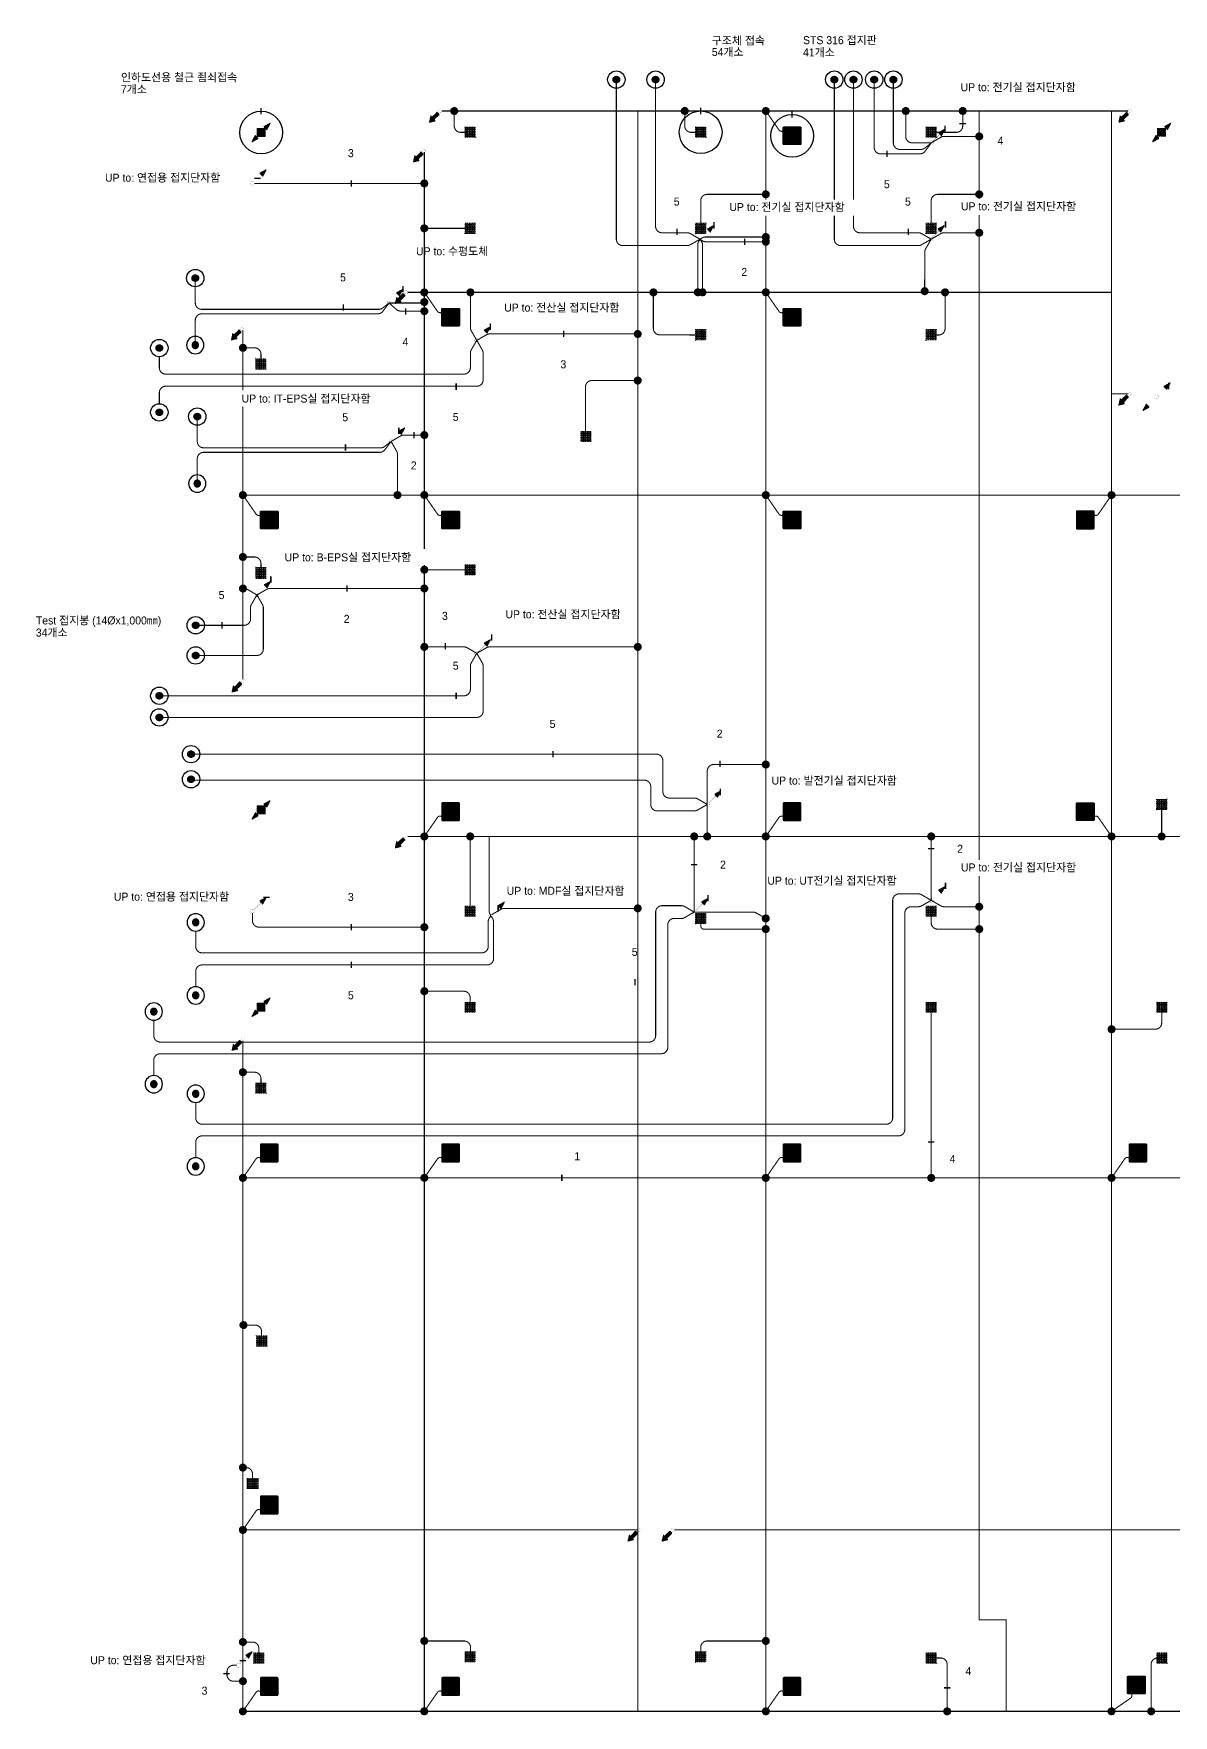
# Model space of a CAD drawing. Header units: millimetres. Extents: x 81900 to 502050, y -708375 to 1238700.
# Drawn here: x 81900 to 135300, y -460185 to -381370 of the extents above; entities that cross this region are included whole.
import ezdxf
from ezdxf.enums import TextEntityAlignment as Align

# ---------------------------------------------------------------- set-up
doc = ezdxf.new("R2010")
doc.units = ezdxf.units.MM
doc.header["$LTSCALE"] = 150
doc.set_wipeout_variables(frame=1)
for name, pattern in [('AM_ISO09W050', [22.5, 12, -1.5, 3, -1.5, 3, -1.5]), ('C2', [18.5, 13.5, -2, 1, -2]), ('HID', [2.3, 1.5, -0.8])]:
    doc.linetypes.add(name, pattern=pattern)
doc.layers.get('0').update_dxf_attribs({"lineweight": 0})
for name, color, linetype in [('------99 Grounding and Lightning', 3, 'Continuous'), ('------99 Grounding_Mesh', 6, 'Continuous'), ('-----09 E-WIRE-GV', 2, 'Continuous'), ('-----20 General Symbol', 3, 'Continuous'), ('-----29 Indicator', 1, 'Continuous'), ('-----30 Text', 2, 'Continuous')]:
    doc.layers.add(name, color=color, linetype=linetype)
doc.styles.add('ELEC', font='')
doc.styles.get('ELEC').set_extended_font_data('Dotum')
pattern_1 = [(180, (845852.563, 610254.6404), (-1e-14, -6.25), [])]

# ---------------------------------------------------------------- blocks, each defined once
blk = doc.blocks.new('구조체접속')
h = blk.add_hatch()
h.set_pattern_fill('ANGLE', color=1, scale=200)
h.set_pattern_definition([(0, (0, 0), (0, 55), [40, -15]), (90, (0, 0), (-55, 3e-15), [40, -15])])
h.paths.add_polyline_path([(168, 168), (-168, 168), (-168, -168), (168, -168)])
at = {"color": 1}
for p, q in [((166, 168), (168, 166)), ((-168, -166), (-166, -168))]:
    blk.add_line(p, q, dxfattribs=at)
at = {"color": 1, "const_width": 2}
blk.add_lwpolyline([(168, 168), (-168, 168), (-168, -168), (168, -168)], close=True, dxfattribs=at)
blk = doc.blocks.new('접속점 (본딩)')
h = blk.add_hatch(color=256)
h.dxf.hatch_style = 1
h.paths.add_polyline_path([(125, 0, 1), (-125, 0, 1)])
at = {"const_width": 2}
for points in [[(125, 0, 1), (-125, 0)], [(125, 0, -1), (-125, 0)]]:
    blk.add_lwpolyline(points, format="xyb", dxfattribs=at)
blk = doc.blocks.new('접지봉')
at = {"linetype": 'HID', "ltscale": 200}
h = blk.add_hatch(color=256, dxfattribs=at)
h.dxf.hatch_style = 1
edge = h.paths.add_edge_path()
edge.add_arc((0, 0), 102, 0, 360)
blk.add_circle((0, 0), 271)
blk.add_circle((0, 0), 102, dxfattribs=at)
blk = doc.blocks.new('STS 316 접지판')
blk.add_wipeout([(-254, -276), (-270, -270), (-276, -254), (-276, 254), (-270, 270), (-254, 276), (254, 276), (270, 270), (276, 254), (276, -254), (270, -270), (254, -276)])
h = blk.add_hatch(color=256)
h.dxf.hatch_style = 1
h.set_gradient(color1=(132, 132, 132), color2=(214, 214, 214), tint=1, name='SPHERICAL')
edge = h.paths.add_edge_path()
edge.add_line((-254, 276), (254, 276))
edge.add_arc((254, 254), 22.1, 0, 90, ccw=False)
edge.add_line((276, 254), (276, -254))
edge.add_arc((254, -254), 22.1, 270, 360, ccw=False)
edge.add_line((254, -276), (-254, -276))
edge.add_arc((-254, -254), 22.1, 180, 270, ccw=False)
edge.add_line((-276, -254), (-276, 254))
edge.add_arc((-254, 254), 22.1, 90, 180, ccw=False)
h.paths.add_polyline_path([(-169, 221), (169, 221, -0.668179), (173, 212), (-165, 212, -1.496606)], flags=16)
h.paths.add_polyline_path([(221, 169), (221, -169, -0.668179), (212, -173), (212, 165, -1.496606)], flags=16)
h.paths.add_polyline_path([(-173, -212), (165, -212, -1.496606), (169, -221), (-169, -221, -0.668179)], flags=16)
h.paths.add_polyline_path([(-221, 169, 0.022626), (-52, 0, 1.473564), (-43, 4, 0.045564)], flags=16)
h = blk.add_hatch(color=256)
h.set_gradient(color1=(255, 255, 255), tint=1, name='SPHERICAL')
edge = h.paths.add_edge_path()
edge.add_arc((-232, 232), 22.1, 0, 360)
edge = h.paths.add_edge_path()
edge.add_arc((-78, 249), 16.6, 0, 360)
edge = h.paths.add_edge_path()
edge.add_arc((78, 249), 16.6, 0, 360)
edge = h.paths.add_edge_path()
edge.add_arc((232, 232), 22.1, 0, 360)
edge = h.paths.add_edge_path()
edge.add_arc((249, -77), 16.6, 0, 360)
edge = h.paths.add_edge_path()
edge.add_arc((249, 77), 16.6, 0, 360)
edge = h.paths.add_edge_path()
edge.add_arc((-78, -249), 16.6, 0, 360)
edge = h.paths.add_edge_path()
edge.add_arc((78, -249), 16.6, 0, 360)
edge = h.paths.add_edge_path()
edge.add_arc((232, -232), 22.1, 0, 360)
edge = h.paths.add_edge_path()
edge.add_arc((-232, -232), 22.1, 0, 360)
edge = h.paths.add_edge_path()
edge.add_arc((-249, -77), 16.6, 0, 360)
edge = h.paths.add_edge_path()
edge.add_arc((-249, 77), 16.6, 0, 360)
edge = h.paths.add_edge_path()
edge.add_arc((0, 0), 22.1, 0, 360)
h = blk.add_hatch(color=256)
h.set_gradient(color1=(255, 255, 255), tint=1, name='SPHERICAL')
edge = h.paths.add_edge_path()
edge.add_arc((-249, -77), 16.6, 0, 360)
edge = h.paths.add_edge_path()
edge.add_arc((-249, 77), 16.6, 0, 360)
edge = h.paths.add_edge_path()
edge.add_arc((-232, 232), 22.1, 0, 360)
edge = h.paths.add_edge_path()
edge.add_arc((-78, 249), 16.6, 0, 360)
edge = h.paths.add_edge_path()
edge.add_arc((78, 249), 16.6, 0, 360)
edge = h.paths.add_edge_path()
edge.add_arc((0, 0), 22.1, 0, 360)
edge = h.paths.add_edge_path()
edge.add_arc((232, 232), 22.1, 0, 360)
h = blk.add_hatch(color=256)
h.set_gradient(color1=(132, 132, 132), one_color=1, tint=1, name='SPHERICAL')
edge = h.paths.add_edge_path()
edge.add_arc((0, 0), 22.1, 0, 360)
for points in [[(-254, 276), (254, 276, -0.414214), (276, 254), (276, -254, -0.414214), (254, -276), (-254, -276, -0.414214), (-276, -254), (-276, 254, -0.414214), (-254, 276, 0.033225)], [(-221, -169), (-221, 169, -0.668179), (-212, 173), (-43, 4, -0.414214), (-43, -4), (-212, -173, -0.668179), (-221, -169, -0.016281)], [(-169, 221), (169, 221, -0.668179), (173, 212), (4, 43, -0.414214), (-4, 43), (-173, 212, -0.668179), (-169, 221, -0.016281)], [(221, -169), (221, 169, 0.668179), (212, 173), (43, 4, 0.414214), (43, -4), (212, -173, 0.668179), (221, -169, 0.016281)], [(-169, -221), (169, -221, 0.668179), (173, -212), (4, -43, 0.414214), (-4, -43), (-173, -212, 0.668179), (-169, -221, 0.016281)]]:
    blk.add_lwpolyline(points, format="xyb")
for centre, radius in [((-249, 77), 16.6), ((-232, 232), 22.1), ((-78, 249), 16.6), ((0, 0), 22.1), ((78, 249), 16.6), ((232, 232), 22.1), ((249, 77), 16.6), ((-249, -77), 16.6), ((-232, -232), 22.1), ((-78, -249), 16.6), ((78, -249), 16.6), ((232, -232), 22.1), ((249, -77), 16.6)]:
    blk.add_circle(centre, radius)
blk = doc.blocks.new('A$Ccb354d3c')
at = {"layer": '------99 Grounding_Mesh', "xscale": 1.5, "yscale": 1.5, "zscale": 1.5}
for name, p in [('접속점 (본딩)', (0, 0)), ('STS 316 접지판', (1232, -1164))]:
    blk.add_blockref(name, p, dxfattribs=at)
at = {"layer": '------99 Grounding_Mesh', "linetype": 'AM_ISO09W050', "ltscale": 0.12, "const_width": 50}
blk.add_lwpolyline([(619, -893), (0, 0)], dxfattribs=at)
blk.add_lwpolyline([(619, -893, 0.714131), (884, -816)], format="xyb", dxfattribs=at)
blk = doc.blocks.new('입상입하1')
h = blk.add_hatch()
h.set_pattern_fill('ANSI31', color=256, scale=50, angle=135)
h.set_pattern_definition([(180, (845993.8846, 610394.13), (-1e-14, -6.25), [])])
h.paths.add_polyline_path([(432, 432), (321, 228), (229, 321)])
at = {"const_width": 3.93}
blk.add_lwpolyline([(0, 61, -1), (0, -61, -1), (0, 61)], format="xyb", dxfattribs=at)
for points in [[(43, 43), (275, 275)], [(434, 433), (322, 227), (229, 321), (434, 433)]]:
    blk.add_lwpolyline(points, dxfattribs=at)
blk = doc.blocks.new("'인하도선용 수직철근 또는 철골")
h = blk.add_hatch()
h.set_pattern_fill('ANSI31', color=256, scale=50, angle=135)
h.set_pattern_definition(pattern_1)
h.paths.add_polyline_path([(291, 293), (180, 89), (88, 181)])
h = blk.add_hatch()
h.set_pattern_fill('ANSI31', color=256, scale=50, angle=135)
h.set_pattern_definition(pattern_1)
h.paths.add_polyline_path([(-291, -293), (-180, -89), (-88, -181)])
at = {"const_width": 3.93}
for points in [[(293, 293), (181, 88), (88, 181), (293, 293)], [(-293, -293), (-181, -88), (-88, -181), (-293, -293)]]:
    blk.add_lwpolyline(points, dxfattribs=at)
at = {"xscale": 0.8, "yscale": 0.8, "zscale": 0.8}
blk.add_blockref('구조체접속', (0, 0), dxfattribs=at)
blk = doc.blocks.new('입상입하2')
h = blk.add_hatch()
h.set_pattern_fill('ANSI31', color=256, scale=100, angle=135)
h.set_pattern_definition([(180, (0, 0), (-2e-14, -12.5), [])])
h.paths.add_polyline_path([(326, 242), (377, 192), (433, 433), (192, 377), (242, 326), (39, 124), (124, 39)])
at = {"const_width": 3.93}
blk.add_lwpolyline([(0, 61, -1), (0, -61, -1), (0, 61)], format="xyb", dxfattribs=at)
blk.add_lwpolyline([(377, 192), (326, 242), (124, 39), (39, 124), (242, 326), (192, 377), (433, 433)], close=True, dxfattribs=at)

msp = doc.modelspace()

# ---------------------------------------------------------------- linework, layer by layer
at = {"layer": '------99 Grounding_Mesh', "linetype": 'AM_ISO09W050', "const_width": 50, "elevation": 0}
for points in [[(101027, -384995), (133180, -384995)], [(132404, -459995), (132404, -384995)], [(91704, -395269), (91704, -411621)], [(132404, -398245), (133180, -398245)], [(132404, -398245), (133180, -398245)], [(91704, -402995), (179004, -402995)], [(99428, -418995), (179004, -418995)], [(91704, -428569), (91704, -459995)], [(91704, -434995), (179003, -434995)], [(91704, -451495), (110180, -451495)], [(111927, -451495), (179003, -451495)], [(91704, -459995), (155880, -459995)]]:
    msp.add_lwpolyline(points, dxfattribs=at)
at = {"layer": '-----09 E-WIRE-GV', "color": 2, "linetype": 'C2', "ltscale": 0.3, "const_width": 50, "elevation": 0}
for points in [[(113121, -391003), (112671, -391263, -0.131652), (112521, -391303), (109501, -391303, -0.414214), (109201, -391003), (109201, -383524)], [(113121, -391003), (112671, -390743, 0.131652), (112521, -390703), (111340, -390703, -0.414214), (111040, -390403), (111040, -383524)], [(121282, -383524), (121282, -386707, 0.414214), (121582, -387007), (123423, -387007, 0.236323), (123664, -386887), (123954, -386499)], [(113462, -417495), (113012, -417235, 0.131652), (112862, -417195), (111681, -417195, -0.414214), (111381, -416895), (111381, -415438, 0.414214), (111081, -415138), (89274, -415138)], [(113462, -417495), (113012, -417755, -0.131652), (112862, -417795), (111114, -417795, -0.414214), (110814, -417495), (110814, -416657, 0.414214), (110514, -416357), (89274, -416357)]]:
    msp.add_lwpolyline(points, format="xyb", dxfattribs=at)
at = {"layer": '-----09 E-WIRE-GV', "color": 2, "linetype": 'C2', "ltscale": 0.3, "const_width": 50}
for points in [[(123954, -391003), (123504, -391263, -0.131652), (123354, -391303), (119714, -391303, -0.414214), (119414, -391003), (119414, -383524)], [(123954, -391003), (123504, -390743, 0.131652), (123354, -390703), (120612, -390703, -0.414214), (120312, -390403), (120312, -383524)], [(123954, -386499), (123655, -386733, -0.167284), (123470, -386796), (122480, -386796, -0.414214), (122180, -386496), (122180, -383524)], [(89474, -392828), (89474, -393992, 0.414214), (89774, -394292), (98070, -394292, 0.167284), (98255, -394228), (98554, -393995)], [(89474, -395967), (89474, -394803, -0.414214), (89774, -394503), (98023, -394503, 0.236323), (98264, -394382), (98554, -393995)], [(102662, -395745), (102402, -396195, 0.131652), (102362, -396345), (102362, -397028, -0.414214), (102062, -397328), (88089, -397328, -0.414214), (87789, -397028), (87789, -396510)], [(102662, -395745), (102921, -396195, -0.131652), (102962, -396345), (102962, -397595, -0.414214), (102662, -397895), (88089, -397895, 0.414214), (87789, -398195), (87789, -398713)], [(89566, -399317), (89566, -400481, 0.414214), (89866, -400781), (98162, -400781, 0.167284), (98347, -400718), (98646, -400484)], [(89566, -402456), (89566, -401292, -0.414214), (89866, -400992), (98115, -400992, 0.236323), (98356, -400872), (98646, -400484)], [(92362, -407675), (92102, -408125, 0.131652), (92062, -408275), (92062, -408799, -0.414214), (91762, -409099), (89493, -409099)], [(92362, -407675), (92621, -408125, -0.131652), (92662, -408275), (92662, -410213, -0.414214), (92362, -410513), (89493, -410513)], [(102662, -410411), (102402, -410861, 0.131652), (102362, -411011), (102362, -412102, -0.414214), (102062, -412402), (87789, -412402)], [(102662, -410411), (102921, -410861, -0.131652), (102962, -411011), (102962, -413117, -0.414214), (102662, -413417), (87789, -413417)], [(89493, -423428), (89493, -424149, 0.414214), (89793, -424449), (102898, -424449, 0.414214), (103198, -424149), (103198, -422983, -0.143707), (103246, -422821), (103314, -422715)], [(89493, -426036), (89493, -425316, -0.414214), (89793, -425016), (103150, -425016, 0.414214), (103450, -424716), (103450, -422996, 0.163907), (103389, -422815), (103314, -422715)]]:
    msp.add_lwpolyline(points, format="xyb", dxfattribs=at)
at = {"layer": '-----09 E-WIRE-GV', "color": 4, "linetype": 'C2', "ltscale": 0.1, "const_width": 50, "elevation": 0}
for points in [[(102100, -385996), (101906, -385996, -0.414214), (101606, -385696), (101606, -384995)], [(112900, -385996), (112706, -385996, -0.414214), (112406, -385696), (112406, -384995)], [(124201, -385996), (125130, -385996, 0.414214), (125430, -385696), (125430, -384995)], [(112902, -395493), (111236, -395488, -0.413381), (110936, -395188), (110936, -393495)], [(124604, -393495), (124604, -395193, -0.414214), (124304, -395493), (124201, -395493)], [(92551, -396590), (92551, -396395, 0.414214), (92251, -396095), (91704, -396095)], [(107754, -399997), (107754, -397928, -0.414214), (108054, -397628), (110204, -397628)], [(92551, -406393), (92551, -406198, 0.414214), (92251, -405898), (91704, -405898)], [(116204, -423338), (113304, -423338, -0.414214), (113154, -423188), (113154, -423091)], [(126204, -423338), (124254, -423338, -0.414214), (123954, -423038), (123954, -422747)], [(134754, -426992), (134754, -427729, -0.414214), (134454, -428029), (132404, -428029)], [(92551, -430540), (92551, -430345, 0.414214), (92251, -430045), (91704, -430045)], [(92577, -442388), (92577, -442193, 0.414214), (92277, -441893), (91729, -441893)], [(134754, -457495), (134559, -457495, 0.414214), (134259, -457795), (134259, -459995)]]:
    msp.add_lwpolyline(points, format="xyb", dxfattribs=at)
at = {"layer": '-----09 E-WIRE-GV', "color": 1, "linetype": 'C2', "ltscale": 0.3, "const_width": 50}
for points in [[(123954, -386487), (123059, -386487, -0.414214), (122759, -386187), (122759, -384995)], [(123954, -386487), (124404, -386227, -0.131652), (124554, -386187), (126204, -386187)], [(123954, -391003), (124404, -390743, -0.131652), (124554, -390703), (126204, -390703)], [(123954, -391003), (123694, -391453, 0.131652), (123654, -391603), (123647, -393441)], [(98646, -400484), (99096, -400225, -0.131652), (99246, -400184), (100204, -400184)], [(98646, -400484), (98905, -400934, -0.131652), (98946, -401084), (98946, -402995)], [(92362, -407675), (91912, -407415, 0.131652), (91762, -407375), (91704, -407375)], [(92362, -407675), (92812, -407415, -0.131652), (92962, -407375), (100204, -407375)], [(123954, -421987), (124404, -422247, 0.131652), (124554, -422287), (126204, -422287)]]:
    msp.add_lwpolyline(points, format="xyb", dxfattribs=at)
at = {"layer": '-----09 E-WIRE-GV', "color": 3, "linetype": 'C2', "ltscale": 0.3, "const_width": 50, "elevation": 0}
msp.add_lwpolyline([(92246, -388388), (100204, -388388)], dxfattribs=at)
at = {"layer": '-----09 E-WIRE-GV', "color": 4, "linetype": 'C2', "ltscale": 0.1, "const_width": 50, "elevation": 0}
for points in [[(102106, -390495), (100204, -390495)], [(134752, -417747), (134752, -418995)], [(102354, -418995), (102354, -422243)], [(123954, -427244), (123954, -434995)]]:
    msp.add_lwpolyline(points, dxfattribs=at)
at = {"layer": '-----09 E-WIRE-GV', "color": 1, "linetype": 'C2', "ltscale": 0.3, "const_width": 50, "elevation": 0}
for points in [[(113121, -391003), (113228, -390941, -0.132794), (113379, -390900), (116204, -390900)], [(113121, -391003), (113059, -391110, 0.132794), (113018, -391261), (113018, -393495)], [(113121, -391003), (113189, -391104, -0.149182), (113240, -391271), (113240, -393495)], [(113121, -391003), (113222, -391071, 0.149182), (113390, -391122), (116204, -391122)], [(113462, -417495), (113462, -415923, -0.414214), (113762, -415623), (116204, -415623)], [(116204, -422838), (115754, -422578, 0.131652), (115604, -422538), (112849, -422538)]]:
    msp.add_lwpolyline(points, format="xyb", dxfattribs=at)
at = {"layer": '-----09 E-WIRE-GV', "color": 4, "linetype": 'C2', "ltscale": 0.3, "const_width": 50}
msp.add_lwpolyline([(98554, -393995), (98903, -394301, 0.181566), (99101, -394375), (100204, -394375)], format="xyb", dxfattribs=at)
msp.add_lwpolyline([(98554, -393995), (100204, -393995)], dxfattribs=at)
at = {"layer": '-----09 E-WIRE-GV', "color": 3, "linetype": 'C2', "ltscale": 0.3, "const_width": 50}
for points in [[(102662, -395745), (102402, -395295, -0.131652), (102362, -395145), (102362, -393495)], [(102662, -395745), (103112, -395485, -0.131652), (103262, -395445), (110204, -395445)], [(102662, -410411), (102212, -410151, 0.131652), (102062, -410111), (100204, -410111)], [(102662, -410411), (103112, -410151, -0.131652), (103262, -410111), (110204, -410111)], [(103314, -422715), (103264, -422588, -0.093464), (103243, -422478), (103243, -418995)], [(103351, -422665), (103801, -422405, -0.131652), (103951, -422365), (110204, -422365)], [(91402, -457837), (91259, -457837, 0.414214), (90959, -458137), (90959, -458283, 0.414214), (91259, -458583), (91704, -458583)]]:
    msp.add_lwpolyline(points, format="xyb", dxfattribs=at)
at = {"layer": '-----09 E-WIRE-GV', "color": 1, "linetype": 'C2', "ltscale": 0.3, "const_width": 50, "elevation": 0}
for points in [[(113462, -417495), (113462, -418995)], [(112849, -422538), (112849, -418995)], [(123954, -421987), (123954, -418995)]]:
    msp.add_lwpolyline(points, dxfattribs=at)
at = {"layer": '-----09 E-WIRE-GV', "color": 4, "linetype": 'C2', "ltscale": 0.1, "const_width": 50}
for points in [[(102354, -426743), (102354, -426548, 0.414214), (102054, -426248), (100204, -426248)], [(92154, -449068), (92154, -448873, 0.414214), (91854, -448573), (91704, -448573)], [(92454, -457243), (92454, -457048, 0.414214), (92154, -456748), (91704, -456748)], [(102370, -457193), (102370, -456998, 0.414214), (102070, -456698), (100204, -456698)], [(113154, -457193), (113154, -456998, -0.414214), (113454, -456698), (116204, -456698)], [(124206, -457495), (124400, -457495, -0.414214), (124700, -457795), (124700, -459995)]]:
    msp.add_lwpolyline(points, format="xyb", dxfattribs=at)
at = {"layer": '-----29 Indicator', "elevation": 0}
for points in [[(91379, -388150, 0, 0, 0), (92242, -388150, 64.2, 64.2, 0), (92542, -388150, 0, 0, 0)], [(114436, -389524, 0, 0, 0), (113772, -389524, 0, 0, 0), (113772, -390203, 64.2, 64.2, 0), (113772, -390504, 0, 0, 0)], [(99335, -395403, 0, 0, 0), (99335, -394540, 64.2, 64.2, 0), (99335, -394239, 0, 0, 0)], [(137240, -397057, 0, 0, 0), (135079, -397057, 0, 0, 0), (135079, -397735, 64.2, 64.2, 0), (135079, -398036, 0, 0, 0)], [(93502, -405905, 0, 0, 0), (93013, -405905, 0, 0, 0), (93013, -406797, 64.2, 64.2, 0), (93013, -407098, 0, 0, 0)], [(103846, -408575, 0, 0, 0), (103357, -408575, 0, 0, 0), (103357, -409525, 64.2, 64.2, 0), (103357, -409825, 0, 0, 0)], [(116375, -416369, 0, 0, 0), (114077, -416369, 0, 0, 0), (114077, -416761, 64.2, 64.2, 0), (114077, -417061, 0, 0, 0)], [(103946, -421535, 0, 0, 0), (103665, -421535, 0, 0, 0), (103665, -422213, 64.2, 64.2, 0), (103665, -422514, 0, 0, 0)], [(91791, -421846, 0, 0, 0), (92654, -421846, 64.2, 64.2, 0), (92955, -421846, 0, 0, 0)], [(124967, -433701, 0, 0, 0), (124967, -433316, 0, 0, 0), (124104, -433316, 64.2, 64.2, 0), (123803, -433316, 0, 0, 0)], [(107031, -433982, 0, 0, 0), (106647, -433982, 0, 0, 0), (106647, -434845, 64.2, 64.2, 0), (106647, -435145, 0, 0, 0)]]:
    msp.add_lwpolyline(points, format="xyseb", dxfattribs=at)
at = {"layer": '-----29 Indicator'}
for points in [[(125287, -389490, 0, 0, 0), (124623, -389490, 0, 0, 0), (124623, -390169, 64.2, 64.2, 0), (124623, -390469, 0, 0, 0)], [(98521, -398466, 0, 0, 0), (99010, -398466, 0, 0, 0), (99010, -399835, 64.2, 64.2, 0), (99010, -400135, 0, 0, 0)], [(99725, -401198, 0, 0, 0), (99725, -400335, 64.2, 64.2, 0), (99725, -400034, 0, 0, 0)], [(96583, -408388, 0, 0, 0), (96583, -407525, 64.2, 64.2, 0), (96583, -407225, 0, 0, 0)], [(90690, -457627, 0, 0, 0), (91553, -457627, 64.2, 64.2, 0), (91854, -457627, 0, 0, 0)]]:
    msp.add_lwpolyline(points, format="xyseb", dxfattribs=at)
for centre in [(92557, -386001), (113152, -385995)]:
    msp.add_circle(centre, 1000, dxfattribs=at)

# ---------------------------------------------------------------- block references
at = {"layer": '------99 Grounding and Lightning', "yscale": 1.5, "zscale": 1.5}
for name, p, xscale in [('접지봉', (109201, -383524), 1.5), ('접지봉', (111040, -383524), 1.5), ('접지봉', (119414, -383524), 1.5), ('접지봉', (120312, -383524), 1.5), ('접지봉', (121282, -383524), 1.5), ('접지봉', (122180, -383524), 1.5), ('접속점 (본딩)', (122759, -384995), -1.5), ("'인하도선용 수직철근 또는 철골", (92554, -385998), 1.5), ('접속점 (본딩)', (126204, -386187), -1.5), ("'인하도선용 수직철근 또는 철골", (134754, -385995), 1.5), ('접속점 (본딩)', (100204, -390495), -1.5), ('접속점 (본딩)', (126204, -390703), -1.5), ('접지봉', (89474, -392828), 1.5), ('접속점 (본딩)', (110204, -395445), 1.5), ('접지봉', (89566, -399317), 1.5), ("'인하도선용 수직철근 또는 철골", (92557, -417742), 1.5), ('접속점 (본딩)', (113462, -418995), 1.5), ("'인하도선용 수직철근 또는 철골", (92551, -426992), 1.5), ('접속점 (본딩)', (132404, -428029), 1.5), ('접속점 (본딩)', (100204, -456698), -1.5), ('접속점 (본딩)', (116204, -456698), -1.5), ('구조체접속', (92454, -457495), 1.5), ('구조체접속', (102370, -457445), 1.5), ('구조체접속', (113154, -457445), 1.5)]:
    msp.add_blockref(name, p, dxfattribs=dict(at, xscale=xscale))
for name, p, xscale, rotation in [('접속점 (본딩)', (101606, -384995), -1.5, 180), ('접속점 (본딩)', (112406, -384995), -1.5, 180), ('접속점 (본딩)', (125430, -384995), 1.5, 180), ('구조체접속', (102354, -385995), 1.5, 269.9999999999999), ('구조체접속', (113154, -385995), 1.5, 269.9999999999999), ('구조체접속', (123954, -385995), 1.5, 269.9999999999999), ('접속점 (본딩)', (100204, -388388), -1.5, 270), ('구조체접속', (102358, -390495), 1.5, 180), ('구조체접속', (113154, -390495), 1.5, 180), ('접속점 (본딩)', (116204, -390900), -1.5, 90.00000000000007), ('구조체접속', (123954, -390495), 1.5, 180), ('접속점 (본딩)', (116204, -391122), -1.5, 90.00000000000007), ('접속점 (본딩)', (123647, -393441), 1.5, 89.99999999999993), ('접속점 (본딩)', (100204, -393948), 1.5, 89.99999999999999), ('접속점 (본딩)', (102362, -393495), 1.5, 89.99999999999999), ('접속점 (본딩)', (110936, -393495, 0), 1.5, 89.99999999999993), ('접속점 (본딩)', (113021, -393495, 0), 1.5, 89.99999999999993), ('접속점 (본딩)', (113240, -393495), 1.5, 89.99999999999993), ('접속점 (본딩)', (124604, -393495, 0), 1.5, 89.99999999999993), ('접속점 (본딩)', (100204, -394375), 1.5, 89.99999999999999), ('접지봉', (89474, -395967), -1.5, 180), ('구조체접속', (113154, -395493), 1.5, 180), ('구조체접속', (123954, -395493), 1.5, 180), ('접지봉', (87789, -396104), 1.5, 90.00000000000001), ('접속점 (본딩)', (91704, -396095), 1.5, 270), ('구조체접속', (92554, -396842), 1.5, 269.9999999999999), ('접속점 (본딩)', (110204, -397628), -1.5, 180), ('접지봉', (87789, -399119), 1.5, 90.00000000000001), ('접속점 (본딩)', (100204, -400184), 1.5, 179.9999999999999), ('구조체접속', (107755, -400245), 1.5, 180), ('접지봉', (89566, -402456), -1.5, 180), ('접속점 (본딩)', (98946, -402995, 0), 1.5, 89.99999999999993), ('접속점 (본딩)', (91704, -405898), 1.5, 270), ('구조체접속', (92554, -406645), 1.5, 269.9999999999999), ('구조체접속', (102354, -406495), 1.5, 180), ('접속점 (본딩)', (91704, -407375), -1.5, 180), ('접속점 (본딩)', (100204, -407375), 1.5, 179.9999999999999), ('접지봉', (89493, -409099), 1.5, 90), ('접지봉', (89493, -410513), 1.5, 90), ('접속점 (본딩)', (100204, -410111), 1.5, 179.9999999999999), ('접속점 (본딩)', (110204, -410111), -1.5, 180), ('접지봉', (87789, -412402), 1.5, 90), ('접지봉', (87789, -413417), 1.5, 90), ('접지봉', (89274, -415138), 1.5, 90.00000000000001), ('접지봉', (89274, -416314), 1.5, 90.00000000000001), ('접속점 (본딩)', (116204, -415623), 1.5, 89.99999999999997), ('구조체접속', (134752, -417495), 1.5, 180), ('접속점 (본딩)', (112849, -418995), 1.5, 179.9999999999999), ('접속점 (본딩)', (123954, -418995), 1.5, 179.9999999999999), ('접속점 (본딩)', (134752, -418995), -1.5, 90.00000000000007), ('구조체접속', (102354, -422495), 1.5, 180), ('접속점 (본딩)', (110204, -422365), -1.5, 180), ('구조체접속', (123954, -422495), 1.5, 180), ('접속점 (본딩)', (126204, -422287), 1.5, 179.9999999999999), ('접지봉', (89493, -423022), -1.5, 270), ('접속점 (본딩)', (100204, -423245), -1.5, 270), ('구조체접속', (113154, -422843), 1.5, 180), ('접속점 (본딩)', (116204, -422838), 1.5, 179.9999999999999), ('접속점 (본딩)', (116204, -423338), 1.5, 179.9999999999999), ('접속점 (본딩)', (126204, -423338), 1.5, 179.9999999999999), ('접지봉', (89493, -426442), -1.5, 270), ('접속점 (본딩)', (100204, -426248), 1.5, 270), ('접지봉', (87530, -427203), -1.5, 180), ('구조체접속', (102354, -426995), 1.5, 269.9999999999999), ('구조체접속', (123954, -426992), 1.5, 269.9999999999999), ('구조체접속', (134754, -426992), 1.5, 269.9999999999999), ('접지봉', (87530, -430604), -1.5, 180), ('접속점 (본딩)', (91704, -430045), 1.5, 270), ('접지봉', (89493, -431055), -1.5, 180), ('구조체접속', (92551, -430792), 1.5, 269.9999999999999), ('접지봉', (89493, -434455), -1.5, 180), ('접속점 (본딩)', (123954, -434995), -1.5, 90), ('접속점 (본딩)', (91729, -441893), 1.5, 270), ('구조체접속', (92577, -442640), 1.5, 269.9999999999999), ('접속점 (본딩)', (91704, -448573), 1.5, 270), ('구조체접속', (92154, -449320), 1.5, 269.9999999999999), ('접속점 (본딩)', (91704, -456748), 1.5, 270), ('구조체접속', (123954, -457495), 1.5, 269.9999999999999), ('구조체접속', (134754, -457495), 1.5, 269.9999999999999), ('접속점 (본딩)', (91704, -458583), 1.5, 270), ('접속점 (본딩)', (124700, -459995), -1.5, 270), ('접속점 (본딩)', (134259, -459995, 0), -1.5, 270)]:
    msp.add_blockref(name, p, dxfattribs=dict(at, xscale=xscale, rotation=rotation))
at = {"layer": '-----20 General Symbol', "rotation": 180}
for name, p, xscale, yscale, zscale in [('입상입하2', (100954, -384995, 0), 1.2, 1.2, 1.2), ('입상입하2', (133254, -384995), 1.2, 1.2, 1.2), ('입상입하2', (100204, -386855), 1.2, 1.2, 1.2), ('입상입하2', (99354, -393495, 0), 1.2, 1.2, 1.2), ('입상입하2', (91676, -395195), 1.2, 1.2, 1.2), ('입상입하2', (133254, -398245), 1.2, 1.2, 1.2), ('입상입하1', (134512, -398381), 1.5, 1.5, 1.5), ('입상입하2', (91704, -411695), 1.2, 1.2, 1.2), ('입상입하2', (99354, -418995, 0), 1.2, 1.2, 1.2), ('입상입하2', (91704, -428495), 1.2, 1.2, 1.2), ('입상입하2', (110254, -451495), 1.2, 1.2, 1.2), ('입상입하2', (111854, -451495), 1.2, 1.2, 1.2)]:
    msp.add_blockref(name, p, dxfattribs=dict(at, xscale=xscale, yscale=yscale, zscale=zscale))
at = {"layer": '-----20 General Symbol', "xscale": 1.5, "yscale": 1.5, "zscale": 1.5}
for p in [(123954, -386487), (92154, -388388), (113121, -391003), (123921, -391003), (98554, -393995), (102662, -395745), (134512, -398381), (98646, -400484), (92362, -407675), (102662, -410411), (113462, -417495), (123954, -421987), (92154, -422495), (112849, -422538), (91494, -457837)]:
    msp.add_blockref('입상입하1', p, dxfattribs=at)

# ---------------------------------------------------------------- wipeouts: each hides what was drawn before it
msp.add_wipeout([(113613, -381384), (116525, -381384), (116525, -382518), (113613, -382518)]).translate(0, 0, 0).dxf.layer = '-----29 Indicator'
for points in [[(85922, -383056), (92172, -383056), (92172, -384306), (85922, -384306)], [(125268, -383533), (131464, -383533), (131464, -384283), (125268, -384283)], [(127566, -386588), (127566, -386182), (127215, -385979), (126864, -386182), (126864, -386588), (127215, -386791)], [(97132, -387172), (97132, -386766), (96781, -386564), (96430, -386766), (96430, -387172), (96781, -387375)], [(99693, -391188), (103692, -391188), (103692, -391938), (99693, -391938)], [(114856, -392737), (114856, -392331), (115208, -392128), (115559, -392331), (115559, -392737), (115208, -392940)], [(103789, -394578), (110160, -394578), (110160, -393828), (103789, -393828)], [(106381, -397067), (106381, -396661), (106733, -396458), (107084, -396661), (107084, -397067), (106733, -397270)], [(100832, -408857), (100832, -408451), (101183, -408248), (101534, -408451), (101534, -408857), (101183, -409059)], [(81900, -408533), (88602, -408533), (88602, -409752), (81900, -409752)], [(105876, -413922), (105876, -413516), (106227, -413313), (106578, -413516), (106578, -413922), (106227, -414124)], [(113703, -414377), (113703, -413972), (114055, -413769), (114406, -413972), (114406, -414377), (114055, -414580)], [(113862, -420514), (113862, -420108), (114213, -419906), (114565, -420108), (114565, -420514), (114213, -420717)], [(109725, -424604), (109725, -424198), (110076, -423995), (110428, -424198), (110428, -424604), (110076, -424807)], [(125362, -458308), (125362, -457902), (125714, -457699), (126065, -457902), (126065, -458308), (125714, -458511)], [(89569, -459229), (89569, -458823), (89920, -458621), (90272, -458823), (90272, -459229), (89920, -459432)]]:
    msp.add_wipeout(points).dxf.layer = '-----29 Indicator'

# ---------------------------------------------------------------- next in the draw order: linework, layer by layer
at = {"layer": '------99 Grounding_Mesh', "linetype": 'AM_ISO09W050', "const_width": 50, "elevation": 0}
for points in [[(126204, -384995), (126204, -455709), (127470, -455709), (127470, -459995)], [(99427, -393495), (132404, -393495)]]:
    msp.add_lwpolyline(points, dxfattribs=at)
at = {"layer": '-----29 Indicator', "elevation": 0}
for points in [[(113613, -381951, 0, 0, 0), (113154, -381951, 0, 0, 0), (113154, -384845, 64.2, 64.2, 0), (113154, -385145, 0, 0, 0)], [(127215, -385979, 0, 0, 0), (127215, -385595, 0, 0, 0), (125580, -385595, 64.2, 64.2, 0), (125279, -385595, 0, 0, 0)], [(96781, -387375, 0, 0, 0), (96781, -388238, 64.2, 64.2, 0), (96781, -388539, 0, 0, 0)], [(115208, -392135, 0, 0, 0), (115208, -391272, 64.2, 64.2, 0), (115208, -390972, 0, 0, 0)], [(113862, -420311, 0, 0, 0), (112999, -420311, 64.2, 64.2, 0), (112698, -420311, 0, 0, 0)], [(116160, -421060, 0, 0, 0), (113499, -421060, 0, 0, 0), (113499, -421738, 64.2, 64.2, 0), (113499, -422039, 0, 0, 0)], [(89920, -458621, 0, 0, 0), (89920, -458236, 0, 0, 0), (90784, -458236, 64.2, 64.2, 0), (91084, -458236, 0, 0, 0)]]:
    msp.add_lwpolyline(points, format="xyseb", dxfattribs=at)
at = {"layer": '-----29 Indicator'}
for points in [[(92172, -383694, 0, 0, 0), (92557, -383694, 0, 0, 0), (92557, -384851, 64.2, 64.2, 0), (92557, -385151, 0, 0, 0)], [(125269, -383908, 0, 0, 0), (124604, -383908, 0, 0, 0), (124604, -385687, 64.2, 64.2, 0), (124604, -385988, 0, 0, 0)], [(99693, -391563, 0, 0, 0), (99204, -391563, 0, 0, 0), (99204, -393195, 64.2, 64.2, 0), (99204, -393496, 0, 0, 0)], [(103789, -394203, 0, 0, 0), (103300, -394203, 0, 0, 0), (103300, -394952, 64.2, 64.2, 0), (103300, -395253, 0, 0, 0)], [(106733, -396458, 0, 0, 0), (106733, -395595, 64.2, 64.2, 0), (106733, -395295, 0, 0, 0)], [(106227, -414124, 0, 0, 0), (106227, -414988, 64.2, 64.2, 0), (106227, -415288, 0, 0, 0)], [(114055, -414580, 0, 0, 0), (114055, -415443, 64.2, 64.2, 0), (114055, -415744, 0, 0, 0)], [(110076, -424807, 0, 0, 0), (110076, -425670, 64.2, 64.2, 0), (110076, -425970, 0, 0, 0)], [(125714, -458511, 0, 0, 0), (125714, -458895, 0, 0, 0), (124850, -458895, 64.2, 64.2, 0), (124550, -458895, 0, 0, 0)]]:
    msp.add_lwpolyline(points, format="xyseb", dxfattribs=at)

# ---------------------------------------------------------------- next in the draw order: block references
at = {"layer": '-----09 E-WIRE-GV'}
msp.add_blockref('A$Ccb354d3c', (91704, -402995), dxfattribs=at)
at = {"layer": '-----09 E-WIRE-GV', "xscale": -1}
msp.add_blockref('A$Ccb354d3c', (132404, -402995, 0), dxfattribs=at)
at = {"layer": '-----09 E-WIRE-GV'}
for p, rotation in [((132404, -418995, 0), 180), ((132404, -459995), 89.99999999999999)]:
    msp.add_blockref('A$Ccb354d3c', p, dxfattribs=dict(at, rotation=rotation))
at = {"layer": '-----09 E-WIRE-GV', "xscale": -1, "rotation": 180}
for p in [(91704, -434995), (132404, -434995, 0), (91704, -451495), (91704, -459995)]:
    msp.add_blockref('A$Ccb354d3c', p, dxfattribs=at)

# ---------------------------------------------------------------- next in the draw order: texts
at = {"layer": '-----30 Text', "style": 'ELEC'}
for s, p in [('구조체 접속 ', (113675, -381696, 0)), ('54개소', (113675, -382230, 0)), ('7개소', (85990, -383976)), ('인하도선용 철근 죔쇠접속', (85990, -383418)), ('UP to: 전기실 접지단자함', (125330, -383881)), ('3', (96624, -386972)), ('4', (127062, -386388)), ('UP to: 수평도체', (99816, -391570)), ('2', (115057, -392537)), ('UP to: 전산실 접지단자함', (103947, -394210)), ('3', (106581, -396867)), ('Test 접지봉 (14Øx1,000㎜)', (82003, -408871)), ('3', (101032, -408657)), ('34개소', (82003, -409440)), ('5', (106076, -413722)), ('2', (113904, -414178)), ('2', (114062, -420314)), ('5', (109925, -424404)), ('4', (125562, -458108)), ('3', (89769, -459029))]:
    msp.add_text(s, height=375, dxfattribs=at).set_placement(p, align=Align.MIDDLE_LEFT)

# ---------------------------------------------------------------- next in the draw order: wipeouts: each hides what was drawn before it
for points in [[(85183, -387775), (91379, -387775), (91379, -388525), (85183, -388525)], [(111693, -389440), (111693, -389035), (112045, -388832), (112396, -389035), (112396, -389440), (112045, -389643)], [(122526, -389440), (122526, -389035), (122877, -388832), (123228, -389035), (123228, -389440), (122877, -389643)], [(96057, -392992), (96057, -392586), (96408, -392383), (96760, -392586), (96760, -392992), (96408, -393194)], [(98984, -396012), (98984, -395606), (99335, -395403), (99687, -395606), (99687, -396012), (99335, -396214)], [(96161, -399547), (96161, -399142), (96512, -398939), (96863, -399142), (96863, -399547), (96512, -399750)], [(102048, -399535), (102048, -399130), (101696, -398927), (101345, -399130), (101345, -399535), (101696, -399738)], [(99373, -401806), (99373, -401401), (99725, -401198), (100076, -401401), (100076, -401806), (99725, -402009)], [(90368, -407883), (90368, -407477), (90719, -407275), (91070, -407477), (91070, -407883), (90719, -408086)], [(103846, -408200), (110217, -408200), (110217, -408950), (103846, -408950)], [(96231, -408997), (96231, -408591), (96583, -408388), (96934, -408591), (96934, -408997), (96583, -409200)], [(102048, -411194), (102048, -410788), (101696, -410585), (101345, -410788), (101345, -411194), (101696, -411396)], [(116375, -415994), (123149, -415994), (123149, -416744), (116375, -416744)], [(103946, -421910), (110305, -421910), (110305, -421160), (103946, -421160)], [(97132, -426638), (97132, -426232), (96781, -426029), (96430, -426232), (96430, -426638), (96781, -426841)], [(124616, -434309), (124616, -433903), (124967, -433701), (125318, -433903), (125318, -434309), (124967, -434512)]]:
    msp.add_wipeout(points).dxf.layer = '-----29 Indicator'
msp.add_wipeout([(107031, -434184), (107031, -433779), (107382, -433576), (107734, -433779), (107734, -434184), (107382, -434387)]).translate(0, 0, 0).dxf.layer = '-----29 Indicator'

# ---------------------------------------------------------------- next in the draw order: linework, layer by layer
at = {"layer": '------99 Grounding_Mesh', "linetype": 'AM_ISO09W050', "const_width": 50, "elevation": 0}
for points in [[(110204, -384995), (110204, -459995)], [(100204, -386929), (100204, -459995)]]:
    msp.add_lwpolyline(points, dxfattribs=at)
at = {"layer": '-----09 E-WIRE-GV', "color": 2, "linetype": 'C2', "ltscale": 0.3, "const_width": 50, "elevation": 0}
for points in [[(112849, -422538), (112399, -422278, 0.131652), (112249, -422238), (111344, -422238, 0.414214), (111044, -422538), (111044, -428330, -0.414214), (110744, -428630), (87830, -428630, -0.414214), (87530, -428330), (87530, -427609)], [(112849, -422538), (112399, -422798, -0.131652), (112249, -422838), (111911, -422838, 0.414214), (111611, -423138), (111611, -428877, -0.414214), (111311, -429177), (87830, -429177, 0.414214), (87530, -429477), (87530, -430197)]]:
    msp.add_lwpolyline(points, format="xyb", dxfattribs=at)
at = {"layer": '-----29 Indicator', "elevation": 0}
for points in [[(112045, -389643, 0, 0, 0), (112045, -390506, 64.2, 64.2, 0), (112045, -390807, 0, 0, 0)], [(122877, -389643, 0, 0, 0), (122877, -390506, 64.2, 64.2, 0), (122877, -390807, 0, 0, 0)]]:
    msp.add_lwpolyline(points, format="xyseb", dxfattribs=at)
at = {"layer": '-----29 Indicator'}
for points in [[(96408, -393194, 0, 0, 0), (96408, -394058, 64.2, 64.2, 0), (96408, -394358, 0, 0, 0)], [(101696, -398927, 0, 0, 0), (101696, -398064, 64.2, 64.2, 0), (101696, -397763, 0, 0, 0)], [(96512, -399750, 0, 0, 0), (96512, -400613, 64.2, 64.2, 0), (96512, -400914, 0, 0, 0)], [(90719, -408086, 0, 0, 0), (90719, -408949, 64.2, 64.2, 0), (90719, -409250, 0, 0, 0)], [(101183, -409059, 0, 0, 0), (101183, -409923, 64.2, 64.2, 0), (101183, -410223, 0, 0, 0)], [(101696, -411396, 0, 0, 0), (101696, -412260, 64.2, 64.2, 0), (101696, -412560, 0, 0, 0)], [(96781, -426029, 0, 0, 0), (96781, -425166, 64.2, 64.2, 0), (96781, -424866, 0, 0, 0)]]:
    msp.add_lwpolyline(points, format="xyseb", dxfattribs=at)

# ---------------------------------------------------------------- next in the draw order: block references
at = {"layer": '-----20 General Symbol', "xscale": 1.5, "yscale": 1.5, "zscale": 1.5}
msp.add_blockref('입상입하1', (103314, -422715), dxfattribs=at)

# ---------------------------------------------------------------- next in the draw order: texts
at = {"layer": '-----30 Text', "style": 'ELEC'}
for s, p in [('UP to: 연접용 접지단자함', (85245, -388122)), ('5', (111893, -389241)), ('5', (122726, -389241)), ('5', (96257, -392792)), ('4', (99184, -395812)), ('5', (96361, -399347)), ('5', (101539, -399336)), ('2', (99573, -401607)), ('5', (90568, -407683)), ('2', (96431, -408797)), ('UP to: 전산실 접지단자함', (104004, -408582)), ('5', (101539, -410994)), ('UP to: 발전기실 접지단자함', (116474, -416376)), ('UP to: MDF실 접지단자함', (104064, -421542, 0)), ('5', (96624, -426438)), ('1', (107231, -433985, 0)), ('4', (124816, -434109))]:
    msp.add_text(s, height=375, dxfattribs=at).set_placement(p, align=Align.MIDDLE_LEFT)

# ---------------------------------------------------------------- next in the draw order: wipeouts: each hides what was drawn before it
for points in [[(121537, -388629), (121537, -388223), (121888, -388021), (122240, -388223), (122240, -388629), (121888, -388832)], [(125287, -389115), (131483, -389115), (131483, -389865), (125287, -389865)], [(116160, -420685), (123133, -420685), (123133, -421435), (116160, -421435)], [(125287, -420099), (131483, -420099), (131483, -420849), (125287, -420849)], [(84495, -457252), (90690, -457252), (90690, -458002), (84495, -458002)]]:
    msp.add_wipeout(points).dxf.layer = '-----29 Indicator'

# ---------------------------------------------------------------- next in the draw order: linework, layer by layer
at = {"layer": '------99 Grounding_Mesh', "linetype": 'AM_ISO09W050', "const_width": 50, "elevation": 0}
msp.add_lwpolyline([(116204, -384995), (116204, -459995)], dxfattribs=at)
at = {"layer": '-----09 E-WIRE-GV', "color": 4, "linetype": 'C2', "ltscale": 0.1, "const_width": 50, "elevation": 0}
msp.add_lwpolyline([(123954, -390243), (123954, -389202, -0.414214), (124254, -388902), (126204, -388902)], format="xyb", dxfattribs=at)
at = {"layer": '-----29 Indicator', "elevation": 0}
msp.add_lwpolyline([(121888, -388021, 0, 0, 0), (121888, -387157, 64.2, 64.2, 0), (121888, -386857, 0, 0, 0)], format="xyseb", dxfattribs=at)
at = {"layer": '-----29 Indicator'}
msp.add_lwpolyline([(125287, -420474, 0, 0, 0), (124623, -420474, 0, 0, 0), (124623, -421153, 64.2, 64.2, 0), (124623, -421453, 0, 0, 0)], format="xyseb", dxfattribs=at)

# ---------------------------------------------------------------- next in the draw order: block references
at = {"layer": '------99 Grounding and Lightning', "xscale": -1.5, "yscale": 1.5, "zscale": 1.5, "rotation": 180}
msp.add_blockref('접속점 (본딩)', (126204, -388902), dxfattribs=at)
at = {"layer": '-----09 E-WIRE-GV'}
for p in [(100204, -393495), (100204, -402995)]:
    msp.add_blockref('A$Ccb354d3c', p, dxfattribs=at)
at = {"layer": '-----09 E-WIRE-GV', "xscale": -1, "rotation": 180}
for p in [(100204, -418995), (100204, -434995), (100204, -459995)]:
    msp.add_blockref('A$Ccb354d3c', p, dxfattribs=at)

# ---------------------------------------------------------------- next in the draw order: texts
at = {"layer": '-----30 Text', "style": 'ELEC'}
for s, p in [('5', (121737, -388429)), ('UP to: 전기실 접지단자함', (125349, -389462)), ('UP to: UT전기실 접지단자함', (116278, -421067, 0)), ('UP to: 전기실 접지단자함', (125349, -420446)), ('UP to: 연접용 접지단자함', (84556, -457599))]:
    msp.add_text(s, height=375, dxfattribs=at).set_placement(p, align=Align.MIDDLE_LEFT)

# ---------------------------------------------------------------- next in the draw order: wipeouts: each hides what was drawn before it
for points in [[(91522, -398091), (98521, -398091), (98521, -398841), (91522, -398841)], [(93502, -405530), (100501, -405530), (100501, -406280), (93502, -406280)], [(85595, -421471), (91791, -421471), (91791, -422221), (85595, -422221)]]:
    msp.add_wipeout(points).dxf.layer = '-----29 Indicator'

# ---------------------------------------------------------------- next in the draw order: linework, layer by layer
at = {"layer": '-----09 E-WIRE-GV', "color": 4, "linetype": 'C2', "ltscale": 0.1, "const_width": 50, "elevation": 0}
msp.add_lwpolyline([(102102, -406495), (100204, -406495)], dxfattribs=at)
at = {"layer": '-----09 E-WIRE-GV', "color": 3, "linetype": 'C2', "ltscale": 0.3, "const_width": 50, "elevation": 0}
msp.add_lwpolyline([(92154, -422587), (92154, -422945, 0.414214), (92454, -423245), (100204, -423245)], format="xyb", dxfattribs=at)

# ---------------------------------------------------------------- next in the draw order: block references
at = {"layer": '------99 Grounding and Lightning', "xscale": 1.5, "yscale": 1.5, "zscale": 1.5}
for p, rotation in [((100204, -406495), 179.9999999999999), ((102354, -418995), 89.99999999999993)]:
    msp.add_blockref('접속점 (본딩)', p, dxfattribs=dict(at, rotation=rotation))
at = {"layer": '-----09 E-WIRE-GV'}
for p in [(116204, -384995), (116204, -393495), (116204, -402995)]:
    msp.add_blockref('A$Ccb354d3c', p, dxfattribs=at)
at = {"layer": '-----09 E-WIRE-GV', "xscale": -1, "rotation": 180}
for p in [(116204, -418995), (116204, -434995), (116204, -459995)]:
    msp.add_blockref('A$Ccb354d3c', p, dxfattribs=at)

# ---------------------------------------------------------------- next in the draw order: texts
at = {"layer": '-----30 Text', "style": 'ELEC'}
for s, p in [('UP to: IT-EPS실 접지단자함', (91645, -398473)), ('UP to: B-EPS실 접지단자함', (93660, -405912)), ('UP to: 연접용 접지단자함', (85657, -421818, 0))]:
    msp.add_text(s, height=375, dxfattribs=at).set_placement(p, align=Align.MIDDLE_LEFT)

# ---------------------------------------------------------------- next in the draw order: wipeouts: each hides what was drawn before it
for points in [[(114436, -389149), (120632, -389149), (120632, -389899), (114436, -389899)], [(124967, -419773), (124967, -419367), (125318, -419164), (125670, -419367), (125670, -419773), (125318, -419975)]]:
    msp.add_wipeout(points).dxf.layer = '-----29 Indicator'

# ---------------------------------------------------------------- next in the draw order: linework, layer by layer
at = {"layer": '-----09 E-WIRE-GV', "color": 4, "linetype": 'C2', "ltscale": 0.1, "const_width": 50, "elevation": 0}
msp.add_lwpolyline([(113154, -390247), (113154, -389202, -0.414214), (113454, -388902), (116204, -388902)], format="xyb", dxfattribs=at)
at = {"layer": '-----29 Indicator', "elevation": 0}
for points in [[(117820, -381951, 0, 0, 0), (117436, -381951, 0, 0, 0), (117436, -385009, 64.2, 64.2, 0), (117436, -385310, 0, 0, 0)], [(124967, -419570, 0, 0, 0), (124104, -419570, 64.2, 64.2, 0), (123803, -419570, 0, 0, 0)]]:
    msp.add_lwpolyline(points, format="xyseb", dxfattribs=at)
at = {"layer": '-----29 Indicator'}
msp.add_circle((117436, -386159), 1000, dxfattribs=at)

# ---------------------------------------------------------------- next in the draw order: block references
at = {"layer": '------99 Grounding and Lightning', "xscale": -1.5, "yscale": 1.5, "zscale": 1.5, "rotation": 180}
msp.add_blockref('접속점 (본딩)', (116204, -388902), dxfattribs=at)

# ---------------------------------------------------------------- next in the draw order: texts
at = {"layer": '-----30 Text', "style": 'ELEC'}
for s, p in [('UP to: 전기실 접지단자함', (114498, -389497)), ('2', (125167, -419573))]:
    msp.add_text(s, height=375, dxfattribs=at).set_placement(p, align=Align.MIDDLE_LEFT)

# ---------------------------------------------------------------- next in the draw order: wipeouts: each hides what was drawn before it
msp.add_wipeout([(97132, -422028), (97132, -421623), (96781, -421420), (96430, -421623), (96430, -422028), (96781, -422231)]).dxf.layer = '-----29 Indicator'

# ---------------------------------------------------------------- next in the draw order: linework, layer by layer
at = {"layer": '-----09 E-WIRE-GV', "color": 2, "linetype": 'C2', "ltscale": 0.3, "const_width": 50}
for points in [[(123954, -421987), (123504, -421727, 0.131652), (123354, -421687), (122449, -421687, 0.414214), (122149, -421987), (122149, -432181, -0.414214), (121849, -432481), (89793, -432481, -0.414214), (89493, -432181), (89493, -431461)], [(123954, -421987), (123504, -422247, -0.131652), (123354, -422287), (123016, -422287, 0.414214), (122716, -422587), (122716, -432728, -0.414214), (122416, -433028), (89793, -433028, 0.414214), (89493, -433328), (89493, -434049)]]:
    msp.add_lwpolyline(points, format="xyb", dxfattribs=at)
at = {"layer": '-----29 Indicator', "elevation": 0}
msp.add_lwpolyline([(96781, -422231, 0, 0, 0), (96781, -423094, 64.2, 64.2, 0), (96781, -423395, 0, 0, 0)], format="xyseb", dxfattribs=at)

# ---------------------------------------------------------------- next in the draw order: texts
at = {"layer": '-----30 Text', "style": 'ELEC'}
msp.add_text('3', height=375, dxfattribs=at).set_placement((96624, -421828), align=Align.MIDDLE_LEFT)

# ---------------------------------------------------------------- next in the draw order: wipeouts: each hides what was drawn before it
msp.add_wipeout([(117820, -381370), (121809, -381370), (121809, -382532), (117820, -382532)]).dxf.layer = '-----29 Indicator'

# ---------------------------------------------------------------- next in the draw order: texts
for s, p in [('STS 316 접지판', (117948, -381677, 0)), ('41개소', (117948, -382249, 0))]:
    msp.add_text(s, height=375, dxfattribs=at).set_placement(p, align=Align.MIDDLE_LEFT)

doc.saveas('drawing.dxf')
